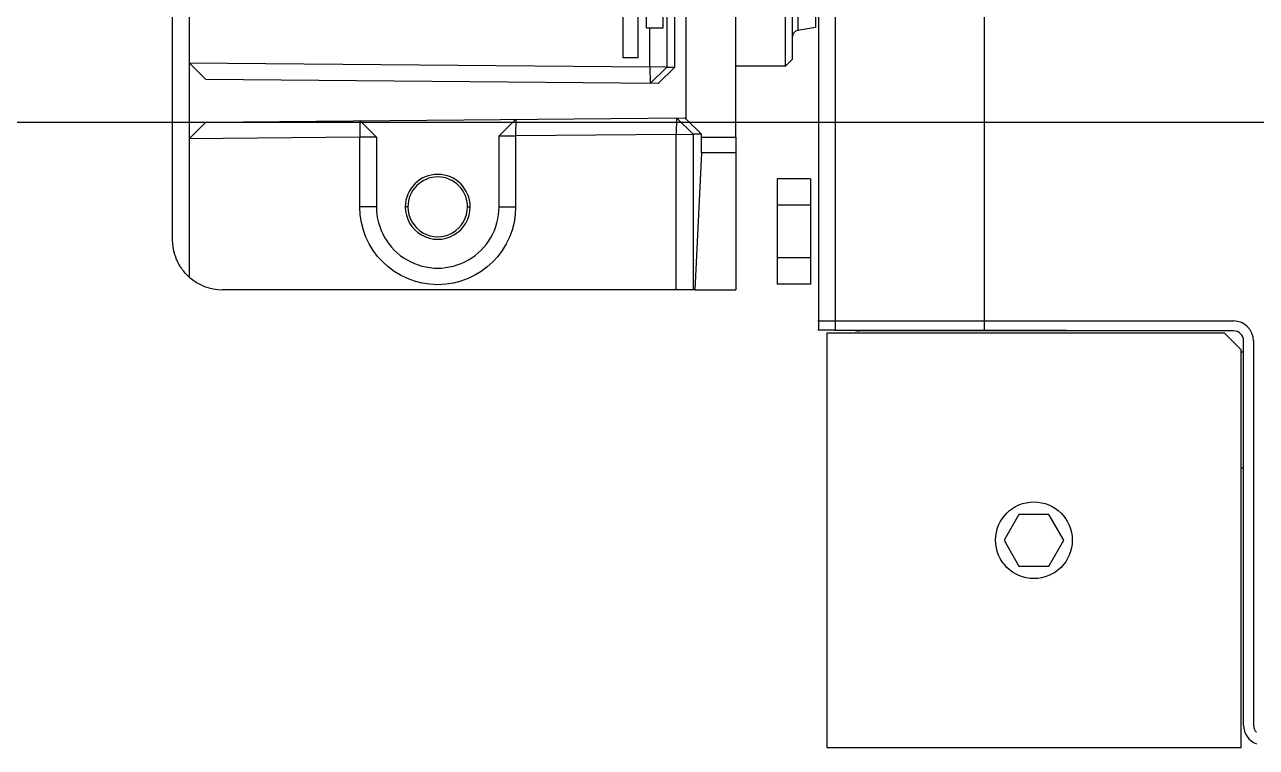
# Model space of a CAD drawing. Extents: x -32000 to 416743, y -254124 to 144214.
# Drawn here: x 256302.9 to 256674.6, y 74262.1 to 74480.2 of the extents above; entities that cross this region are included whole.
import ezdxf

# ---------------------------------------------------------------- set-up
doc = ezdxf.new("R2010")
doc.units = 0
doc.header["$LTSCALE"] = 10
doc.layers.add('XFM1Q40$0$COL', color=1, linetype='Continuous')
doc.layers.add('XFM1Q40$0$M-EQPM-MAU', color=22, linetype='Continuous')

# ---------------------------------------------------------------- blocks, each defined once
blk = doc.blocks.new('XFM1Q40$0$JCZ-500鑄')
for p, q in [((25.84, 194, 106.5), (26.79, 188.65, 106.5)), ((35.5, 187, 90), (37.5, 185, 90)), ((37.5, 185, 90), (37.5, 170, 90)), ((59.02, 170, 155), (-69.02, 170, 155)), ((59.02, 159.62, 155), (59.02, 170, 155)), ((63.71, 170, 151.73), (105, 170, 40)), ((63.71, 170, 151.73), (63.71, 159.56, 151.73)), ((105, 157.61, 40), (105, 170, 40)), ((53.16, 152.09, 10), (58.07, 157.09, 10)), ((53.51, 155, 155), (58.05, 159.62, 155)), ((59.02, 159.62, 155), (58.05, 159.62, 155)), ((58.05, 159.62, 155), (58.07, 157.09, 10)), ((58.07, 157.09, 10), (105, 157.09, 10)), ((58.16, 151.91, 5), (58.07, 157.09, 10)), ((63.71, 159.56, 151.73), (105, 157.61, 40)), ((105, 157.61, 40), (105, 157.09, 10)), ((105, 157.09, 10), (105, 151.91, 5)), ((53.51, 155, 155), (-63.51, 155, 155)), ((53.13, 154.61, 154.61), (53.51, 155, 155)), ((54.4, 10, 10), (53.13, 154.61, 154.61)), ((37.84, 151.56, 151.56), (-47.84, 151.56, 151.56)), ((20, 149.09, 10.09), (37.82, 149.09, 10.09)), ((37.82, 149.09, 10.09), (37.77, 144, 5)), ((37.82, 149.09, 10.09), (37.84, 151.56, 151.56)), ((37.82, 149.09, 10.09), (42.77, 144.13, 10)), ((37.84, 151.56, 151.56), (42.8, 146.51, 146.51)), ((53.16, 152.09, 10), (58.16, 151.91, 5)), ((105, 151.91, 5), (58.16, 151.91, 5)), ((58.16, 151.91, 5), (58.58, 103.5, 5)), ((105, 151.91, 5), (105, 15, 5)), ((26, 143, 92), (26, 148, 92)), ((42.8, 146.51, 146.51), (41.6, 10, 10)), ((37.77, 144, 5), (26, 144, 5)), ((36.56, 5, 5), (37.77, 144, 5)), ((37.77, 144, 5), (42.77, 144.13, 10)), ((35, 140.5, 92), (35, 136, 92)), ((53.58, 103.54, 10), (58.58, 103.5, 5)), ((58.62, 98.5, 10), (53.58, 103.54, 10)), ((58.58, 103.5, 5), (80, 103.5, 5)), ((58.62, 98.5, 10), (58.58, 103.5, 5)), ((80, 98.5, 10), (80, 103.5, 5)), ((80, 98.5, 10), (58.62, 98.5, 10)), ((80, 89.01, -5), (80, 89.8, 10)), ((80, 70.99, -5), (80, 70.2, 10)), ((53.99, 56.54, 10), (58.95, 61.5, 10)), ((58.95, 61.5, 10), (58.99, 56.5, 5)), ((58.95, 61.5, 10), (80, 61.5, 10)), ((80, 61.5, 10), (80, 56.5, 5)), ((53.99, 56.54, 10), (58.99, 56.5, 5)), ((58.99, 56.5, 5), (59.44, 5, 5)), ((80, 56.5, 5), (58.99, 56.5, 5)), ((41.6, 10, 10), (36.56, 5, 5)), ((59.44, 5, 5), (54.4, 10, 10)), ((-46.56, 5, 5), (36.56, 5, 5)), ((36.56, 5, 5), (59.44, 5, 5)), ((59.44, 5, 5), (101.18, 5, 5)), ((90, 0), (-90, 0))]:
    blk.add_line(p, q)
at = {"extrusion": (-1.4638e-32, 1, 6.59239e-17)}
for centre, radius, start in [((-23.58, 106.5, 194), 2.27, 60), ((5, 90, 187), 40.5, 0), ((-23.58, 106.5, 188.65), 3.21, 60)]:
    blk.add_arc(centre, radius, start, 180, dxfattribs=at)
for centre, radius, start, end in [((28.76, 189, 106.5), 2, 190, 270), ((80, 80, 10), 18.5, 270, 90), ((80, 80, 10), 9.8, 90, 270), ((80, 80, 10), 9.8, 270, 90), ((80, 80, -5), 9.01, 90, 270), ((80, 80, -5), 9.01, 270, 90), ((90, 15, 5), 15, 318.1897, 0)]:
    blk.add_arc(centre, radius, start, end)
at = {"extrusion": (1.4638e-32, -1, -6.59239e-17)}
for centre, radius in [((-5, 90, -185), 42.5), ((-5, 92, -148), 31), ((-5, 92, -143), 31)]:
    blk.add_arc(centre, radius, 0, 180, dxfattribs=at)
at = {"extrusion": (2.40741e-33, 1, -1.0842e-17)}
blk.add_arc((-59.02, 150, 170), 5, 90, 159.7174, dxfattribs=at)
at = {"extrusion": (2.01461e-16, -1, -2.8502e-16)}
for centre in [(-5, 92, -140.5), (-5, 92, -136)]:
    blk.add_arc(centre, 40, 0, 55.9777, dxfattribs=at)
at = {"extrusion": (2.22045e-16, 1.76787e-16, -1)}
blk.add_arc((-80, 80, -5), 23.5, 90, 270, dxfattribs=at)
blk.add_rational_spline([(63.71, 159.56, 151.73), (62.96, 159.6, 153.76), (61.18, 159.62, 155), (59.02, 159.62, 155)], [1, 0.880375915643, 0.880375915643, 1], degree=3)
blk.add_open_spline([(101.18, 5, 5), (100.79, 4.57, 5), (100.39, 4.17, 4.95), (99.54, 3.41, 4.76), (99.1, 3.06, 4.62), (98.2, 2.43, 4.3), (97.75, 2.15, 4.12), (96.82, 1.63, 3.71), (96.35, 1.4, 3.48), (94.9, 0.79, 2.76), (93.94, 0.49, 2.24), (92.47, 0.2, 1.42), (91.98, 0.12, 1.14), (91, 0.02, 0.57), (90.5, 0, 0.29), (90, 0)], degree=3, knots=[0, 0, 0, 0, 0.00171773, 0.00171773, 0.00343546, 0.00343546, 0.0051532, 0.0051532, 0.00687093, 0.00687093, 0.01030639, 0.01030639, 0.01202412, 0.01202412, 0.01374185, 0.01374185, 0.01374185, 0.01374185])
blk = doc.blocks.new('XFM1Q40$0$A$C6DF15AF1')
at = {"layer": 'XFM1Q40$0$M-EQPM-MAU'}
for p, q in [((13596.787, -13917.304, 3.078), (13596.787, -13818.259, 3.078)), ((13591.903, -13892.524, -13.194), (13591.903, -13891.524, -13.194)), ((13591.903, -13892.524, -8.594), (13591.903, -13891.524, -8.594)), ((13592.699, -13891.524, -2.616), (13591.903, -13891.524, -3.994)), ((13591.903, -13892.524, -3.994), (13591.903, -13891.524, -3.994)), ((13592.699, -13892.524, -2.616), (13592.699, -13891.524, -2.616)), ((13594.29, -13891.524, -2.616), (13592.699, -13891.524, -2.616)), ((13595.085, -13891.524, -3.994), (13594.29, -13891.524, -2.616)), ((13594.29, -13892.524, -2.616), (13594.29, -13891.524, -2.616)), ((13595.085, -13892.524, -13.194), (13595.085, -13891.524, -13.194)), ((13595.085, -13892.524, -8.594), (13595.085, -13891.524, -8.594)), ((13595.085, -13892.524, -3.994), (13595.085, -13891.524, -3.994)), ((13592.699, -13892.524, -2.616), (13591.903, -13892.524, -3.994)), ((13594.29, -13892.524, -2.616), (13592.699, -13892.524, -2.616)), ((13595.085, -13892.524, -3.994), (13594.29, -13892.524, -2.616)), ((13665.058, -13892.772, -1.168), (13590.52, -13892.772, -1.245)), ((13665.058, -13892.772, -1.168), (13590.52, -13892.772, -1.245)), ((13590.797, -13892.751, -1.743), (13590.797, -13905.295, -1.743)), ((13577.929, -13893.019, -1.732), (13577.929, -13905.519, -1.732)), ((13590.429, -13893.019, -1.732), (13577.929, -13893.019, -1.732)), ((13590.429, -13905.019, -1.732), (13590.429, -13893.019, -1.732)), ((13590.52, -13893.251, -0.989), (13590.52, -13900.251, -0.989)), ((13665.058, -13893.272, -0.668), (13590.52, -13893.272, -0.745)), ((13590.497, -13905.295, -1.743), (13590.497, -13893.995, -1.743)), ((13665.058, -13897.772, -1.168), (13590.52, -13897.772, -1.245)), ((13584.179, -13898.367, 0.437), (13583.398, -13898.818, 0.437)), ((13584.96, -13898.818, 0.437), (13584.179, -13898.367, 0.437)), ((13583.398, -13898.818, 0.437), (13583.398, -13899.72, 0.437)), ((13584.96, -13899.72, 0.437), (13584.96, -13898.818, 0.437)), ((13583.398, -13899.72, 0.437), (13584.179, -13900.171, 0.437)), ((13584.179, -13900.171, 0.437), (13584.96, -13899.72, 0.437)), ((13589.929, -13905.519, -1.732), (13590.429, -13905.019, -1.732)), ((13577.929, -13905.519, -1.732), (13589.929, -13905.519, -1.732)), ((13578.597, -13905.595, -1.743), (13590.197, -13905.595, -1.743)), ((13586.082, -13905.581, -1.732), (13586.082, -13905.581, -1.732)), ((13586.36, -13905.519, -7.397), (13586.36, -13905.595, -7.397)), ((13589.86, -13905.519, -7.397), (13589.86, -13905.595, -7.397)), ((13590.197, -13905.895, -1.743), (13578.597, -13905.895, -1.743))]:
    blk.add_line(p, q, dxfattribs=at)
blk.add_circle((13584.179, -13899.269, -1.484), 1.157, dxfattribs=at)
at = {"layer": 'XFM1Q40$0$M-EQPM-MAU', "extrusion": (-1, -1.22465e-16, 0)}
blk.add_arc((13893.251, -1.489, -13590.52), 0.5, 90, 180, dxfattribs=at)
at = {"layer": 'XFM1Q40$0$M-EQPM-MAU'}
for centre, radius, start, end in [((13591.097, -13893.995, -1.743), 0.6, 164.1462, 180), ((13578.597, -13906.195, -1.743), 0.6, 90, 159.1228), ((13590.197, -13905.295, -1.743), 0.6, 270, 0), ((13590.197, -13905.295, -1.743), 0.3, 270, 0), ((13578.597, -13906.195, -1.743), 0.3, 90, 134.5376)]:
    blk.add_arc(centre, radius, start, end, dxfattribs=at)
at = {"layer": 'XFM1Q40$0$M-EQPM-MAU', "xscale": 0.09999999999999998, "yscale": 0.09999999999999998, "zscale": 0.09999999999999998, "rotation": 180}
blk.add_blockref('XFM1Q40$0$JCZ-500鑄', (13602.24, -13873.277, -1.95), dxfattribs=at)
blk = doc.blocks.new('XFM1Q40$0$A$C400517eb')
at = {"layer": 'XFM1Q40$0$COL', "xscale": 10.00000000000001, "yscale": 10.00000000000001, "zscale": 10.00000000000001, "rotation": 90}
blk.add_blockref('XFM1Q40$0$A$C6DF15AF1', (147014.81, -51517.22), dxfattribs=at)
blk = doc.blocks.new('XFM1Q40')
blk.add_blockref('XFM1Q40$0$A$C400517eb', (-29400, -10000))

msp = doc.modelspace()

# ---------------------------------------------------------------- block references
msp.add_blockref('XFM1Q40', (0, 0))

doc.saveas('drawing.dxf')
